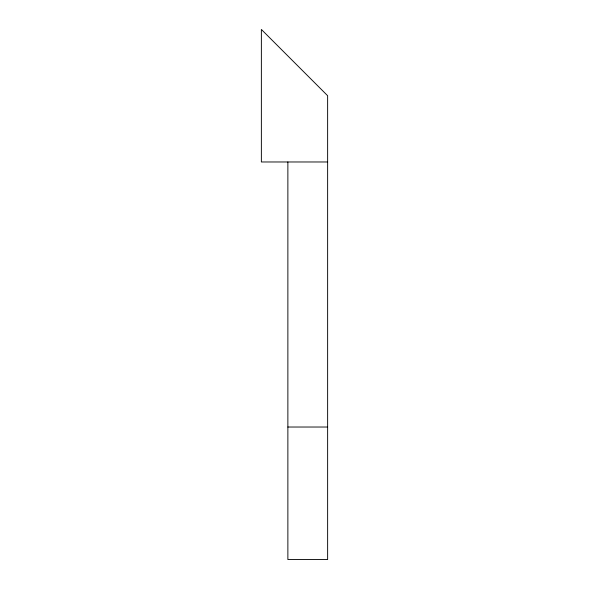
<?xml version="1.0" encoding="UTF-8"?>
<svg xmlns="http://www.w3.org/2000/svg" width="589" height="589" viewBox="0 0 589 589"><rect width="100%" height="100%" fill="white"/><g stroke="black" fill="none" stroke-linecap="round" stroke-linejoin="round"><path stroke-width="0.88" d="M327.631 161.975L261.369 161.975L261.369 29.45L327.631 95.712L327.631 559.55L287.874 559.55L287.874 161.975M287.874 427.025L327.631 427.025"/></g></svg>
